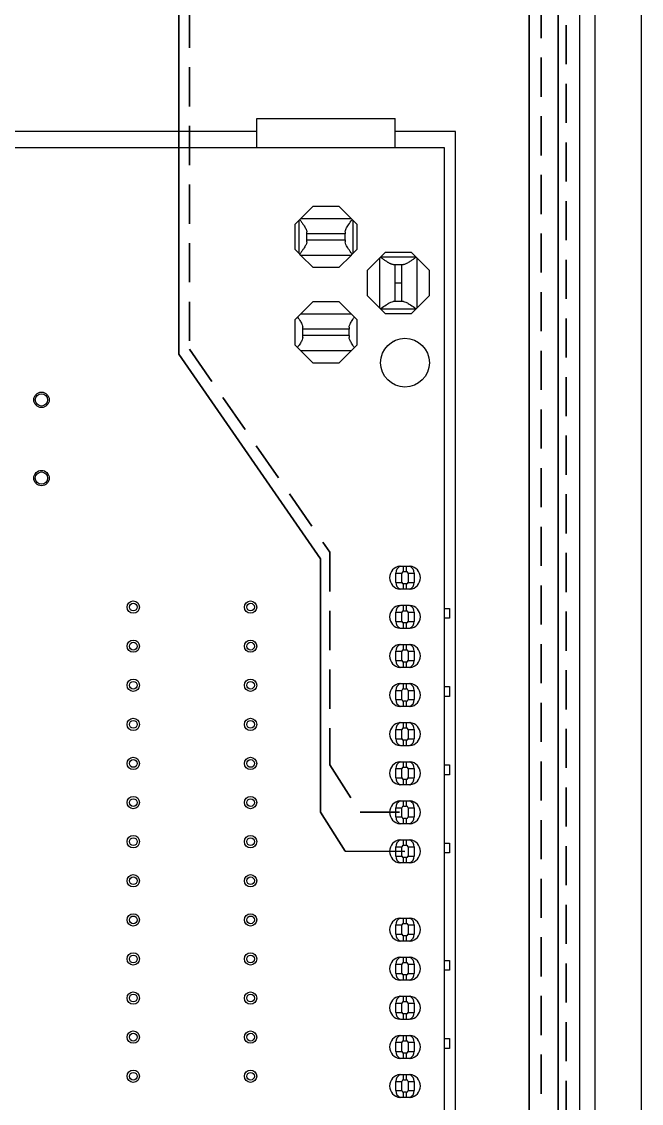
# Model space of a CAD drawing. Header units: millimetres. Extents: x 103.3 to 146.7, y 77.5 to 169.4.
# Drawn here: x 126.53 to 146.66, y 95.85 to 130.98 of the extents above; entities that cross this region are included whole.
import ezdxf

# ---------------------------------------------------------------- set-up
doc = ezdxf.new("R2010")
doc.units = ezdxf.units.MM
doc.linetypes.add('HIDDEN', pattern=[1.905, 1.27, -0.635])

msp = doc.modelspace()

# ---------------------------------------------------------------- linework, layer by layer
at = {"color": 7, "linetype": 'Continuous', "lineweight": 25}
for p, q in [((146.664, 77.519), (146.664, 157.019)), ((145.164, 79.019), (145.164, 155.519)), ((134.166, 126.889), (134.166, 127.841)), ((134.166, 127.841), (138.666, 127.841)), ((138.666, 126.889), (138.666, 127.841)), ((134.166, 127.416), (124.254, 127.416)), ((140.629, 127.416), (138.666, 127.416)), ((140.629, 92.016), (140.629, 127.416)), ((113.584, 126.889), (140.254, 126.889)), ((140.254, 126.889), (140.254, 93.869)), ((135.602, 124.591), (136.002, 124.991)), ((136.002, 124.991), (136.831, 124.991)), ((136.831, 124.991), (137.231, 124.591)), ((135.416, 124.406), (135.541, 124.531)), ((135.416, 123.577), (135.416, 124.406)), ((135.541, 124.531), (135.567, 124.556)), ((135.541, 123.452), (135.541, 124.531)), ((135.602, 124.591), (135.567, 124.556)), ((135.602, 124.591), (137.231, 124.591)), ((137.231, 124.591), (137.266, 124.556)), ((137.266, 124.556), (137.291, 124.531)), ((137.291, 124.531), (137.291, 123.452)), ((137.291, 124.531), (137.416, 124.406)), ((137.416, 124.406), (137.416, 123.577)), ((135.791, 124.091), (135.791, 124.158)), ((135.791, 123.891), (135.791, 124.091)), ((137.041, 124.091), (135.791, 124.091)), ((137.041, 124.158), (137.041, 124.091)), ((137.041, 123.891), (137.041, 124.091)), ((135.791, 123.891), (137.041, 123.891)), ((135.791, 123.825), (135.791, 123.891)), ((137.041, 123.891), (137.041, 123.825)), ((135.541, 123.452), (135.416, 123.577)), ((135.567, 123.427), (135.541, 123.452)), ((135.602, 123.391), (135.567, 123.427)), ((137.231, 123.391), (135.602, 123.391)), ((136.002, 122.991), (135.602, 123.391)), ((137.231, 123.391), (136.831, 122.991)), ((137.231, 123.391), (137.266, 123.427)), ((137.291, 123.452), (137.266, 123.427)), ((137.416, 123.577), (137.291, 123.452)), ((138.187, 123.327), (138.202, 123.341)), ((138.202, 123.341), (138.352, 123.491)), ((138.202, 123.341), (139.331, 123.341)), ((138.352, 123.491), (139.181, 123.491)), ((139.181, 123.491), (139.331, 123.341)), ((139.331, 123.341), (139.345, 123.327)), ((136.831, 122.991), (136.002, 122.991)), ((137.766, 122.906), (138.166, 123.306)), ((138.166, 123.306), (138.187, 123.327)), ((138.166, 121.677), (138.166, 123.306)), ((138.599, 123.091), (138.666, 123.091)), ((138.666, 123.091), (138.866, 123.091)), ((138.666, 122.491), (138.666, 123.091)), ((138.866, 123.091), (138.866, 122.491)), ((138.866, 123.091), (138.933, 123.091)), ((139.366, 123.306), (139.345, 123.327)), ((139.366, 123.306), (139.366, 121.677)), ((139.366, 123.306), (139.766, 122.906)), ((137.766, 122.077), (137.766, 122.906)), ((139.766, 122.906), (139.766, 122.077)), ((138.866, 122.491), (138.666, 122.491)), ((138.666, 121.891), (138.666, 122.491)), ((138.866, 122.491), (138.866, 121.891)), ((138.166, 121.677), (137.766, 122.077)), ((139.766, 122.077), (139.366, 121.677)), ((135.602, 121.491), (136.002, 121.891)), ((136.002, 121.891), (136.831, 121.891)), ((136.831, 121.891), (137.231, 121.491)), ((138.166, 121.677), (138.187, 121.656)), ((138.202, 121.641), (138.187, 121.656)), ((139.331, 121.641), (138.202, 121.641)), ((138.352, 121.491), (138.202, 121.641)), ((138.666, 121.891), (138.599, 121.891)), ((138.866, 121.891), (138.666, 121.891)), ((138.933, 121.891), (138.866, 121.891)), ((139.331, 121.641), (139.181, 121.491)), ((139.345, 121.656), (139.331, 121.641)), ((139.366, 121.677), (139.345, 121.656)), ((135.416, 121.306), (135.493, 121.382)), ((135.416, 120.477), (135.416, 121.306)), ((135.602, 121.491), (135.493, 121.382)), ((135.602, 121.491), (137.231, 121.491)), ((137.231, 121.491), (137.34, 121.382)), ((137.34, 121.382), (137.416, 121.306)), ((137.416, 121.306), (137.416, 120.477)), ((139.181, 121.491), (138.352, 121.491)), ((135.666, 120.997), (135.666, 121.058)), ((135.666, 120.786), (135.666, 120.997)), ((137.163, 120.991), (135.67, 120.991)), ((137.166, 121.058), (137.166, 120.997)), ((137.166, 120.786), (137.166, 120.997)), ((135.666, 120.725), (135.666, 120.786)), ((137.163, 120.791), (135.67, 120.791)), ((137.166, 120.786), (137.166, 120.725)), ((138.616, 120.591), (138.587, 120.591)), ((138.616, 120.608), (138.616, 120.591)), ((135.493, 120.401), (135.416, 120.477)), ((135.602, 120.291), (135.493, 120.401)), ((137.231, 120.291), (135.602, 120.291)), ((136.002, 119.891), (135.602, 120.291)), ((137.231, 120.291), (136.831, 119.891)), ((137.231, 120.291), (137.34, 120.401)), ((137.416, 120.477), (137.34, 120.401)), ((136.831, 119.891), (136.002, 119.891)), ((138.825, 113.292), (138.859, 113.294)), ((138.859, 113.294), (138.934, 113.294)), ((138.934, 113.119), (138.934, 113.294)), ((138.934, 113.294), (139.034, 113.294)), ((139.034, 113.119), (139.034, 113.294)), ((139.034, 113.294), (139.109, 113.294)), ((139.109, 113.294), (139.142, 113.292)), ((138.686, 112.769), (138.686, 113.069)), ((138.686, 113.069), (138.884, 113.069)), ((138.884, 112.769), (138.884, 113.069)), ((138.934, 113.119), (139.034, 113.119)), ((139.084, 113.069), (139.084, 112.769)), ((139.084, 113.069), (139.282, 113.069)), ((139.282, 113.069), (139.282, 112.769)), ((138.686, 112.769), (138.884, 112.769)), ((138.859, 112.544), (138.825, 112.545)), ((138.934, 112.544), (138.859, 112.544)), ((139.034, 112.719), (138.934, 112.719)), ((138.934, 112.544), (138.934, 112.719)), ((139.034, 112.544), (138.934, 112.544)), ((139.034, 112.544), (139.034, 112.719)), ((139.109, 112.544), (139.034, 112.544)), ((139.084, 112.769), (139.282, 112.769)), ((139.142, 112.545), (139.109, 112.544)), ((138.686, 111.499), (138.686, 111.799)), ((138.686, 111.799), (138.884, 111.799)), ((138.825, 112.022), (138.859, 112.024)), ((138.859, 112.024), (138.934, 112.024)), ((138.884, 111.499), (138.884, 111.799)), ((138.934, 111.849), (138.934, 112.024)), ((138.934, 112.024), (139.034, 112.024)), ((138.934, 111.849), (139.034, 111.849)), ((139.034, 111.849), (139.034, 112.024)), ((139.034, 112.024), (139.109, 112.024)), ((139.084, 111.799), (139.084, 111.499)), ((139.084, 111.799), (139.282, 111.799)), ((139.109, 112.024), (139.142, 112.022)), ((139.282, 111.799), (139.282, 111.499)), ((140.254, 111.921), (140.433, 111.921)), ((140.433, 111.921), (140.433, 111.601)), ((138.686, 111.499), (138.884, 111.499)), ((139.034, 111.449), (138.934, 111.449)), ((138.934, 111.274), (138.934, 111.449)), ((139.034, 111.274), (139.034, 111.449)), ((139.084, 111.499), (139.282, 111.499)), ((140.433, 111.601), (140.254, 111.601)), ((138.859, 111.274), (138.825, 111.275)), ((138.934, 111.274), (138.859, 111.274)), ((139.034, 111.274), (138.934, 111.274)), ((139.109, 111.274), (139.034, 111.274)), ((139.142, 111.275), (139.109, 111.274)), ((138.825, 110.752), (138.859, 110.754)), ((138.859, 110.754), (138.934, 110.754)), ((138.934, 110.579), (138.934, 110.754)), ((138.934, 110.754), (139.034, 110.754)), ((139.034, 110.579), (139.034, 110.754)), ((139.034, 110.754), (139.109, 110.754)), ((139.109, 110.754), (139.142, 110.752)), ((138.686, 110.529), (138.884, 110.529)), ((138.686, 110.229), (138.686, 110.529)), ((138.884, 110.229), (138.884, 110.529)), ((138.934, 110.579), (139.034, 110.579)), ((139.084, 110.529), (139.282, 110.529)), ((139.084, 110.529), (139.084, 110.229)), ((139.282, 110.529), (139.282, 110.229)), ((138.686, 110.229), (138.884, 110.229)), ((138.859, 110.004), (138.825, 110.005)), ((138.934, 110.004), (138.859, 110.004)), ((138.934, 110.004), (138.934, 110.179)), ((139.034, 110.179), (138.934, 110.179)), ((139.034, 110.004), (138.934, 110.004)), ((139.034, 110.004), (139.034, 110.179)), ((139.109, 110.004), (139.034, 110.004)), ((139.084, 110.229), (139.282, 110.229)), ((139.142, 110.005), (139.109, 110.004)), ((138.825, 109.482), (138.859, 109.484)), ((138.859, 109.484), (138.934, 109.484)), ((138.934, 109.309), (138.934, 109.484)), ((138.934, 109.484), (139.034, 109.484)), ((138.934, 109.309), (139.034, 109.309)), ((139.034, 109.309), (139.034, 109.484)), ((139.034, 109.484), (139.109, 109.484)), ((139.109, 109.484), (139.142, 109.482)), ((140.254, 109.381), (140.433, 109.381)), ((140.433, 109.381), (140.433, 109.061)), ((138.686, 108.959), (138.686, 109.259)), ((138.686, 109.259), (138.884, 109.259)), ((138.686, 108.959), (138.884, 108.959)), ((138.884, 108.959), (138.884, 109.259)), ((139.084, 109.259), (139.084, 108.959)), ((139.084, 109.259), (139.282, 109.259)), ((139.084, 108.959), (139.282, 108.959)), ((139.282, 109.259), (139.282, 108.959)), ((140.433, 109.061), (140.254, 109.061)), ((138.859, 108.734), (138.825, 108.735)), ((138.934, 108.734), (138.859, 108.734)), ((138.934, 108.734), (138.934, 108.909)), ((139.034, 108.909), (138.934, 108.909)), ((139.034, 108.734), (138.934, 108.734)), ((139.034, 108.734), (139.034, 108.909)), ((139.109, 108.734), (139.034, 108.734)), ((139.142, 108.735), (139.109, 108.734)), ((138.686, 107.689), (138.686, 107.989)), ((138.686, 107.989), (138.884, 107.989)), ((138.825, 108.212), (138.859, 108.214)), ((138.859, 108.214), (138.934, 108.214)), ((138.884, 107.689), (138.884, 107.989)), ((138.934, 108.039), (138.934, 108.214)), ((138.934, 108.214), (139.034, 108.214)), ((138.934, 108.039), (139.034, 108.039)), ((139.034, 108.039), (139.034, 108.214)), ((139.034, 108.214), (139.109, 108.214)), ((139.084, 107.989), (139.282, 107.989)), ((139.084, 107.989), (139.084, 107.689)), ((139.109, 108.214), (139.142, 108.212)), ((139.282, 107.989), (139.282, 107.689)), ((138.686, 107.689), (138.884, 107.689)), ((138.934, 107.464), (138.934, 107.639)), ((139.034, 107.639), (138.934, 107.639)), ((139.034, 107.464), (139.034, 107.639)), ((139.084, 107.689), (139.282, 107.689)), ((138.859, 107.464), (138.825, 107.465)), ((138.934, 107.464), (138.859, 107.464)), ((139.034, 107.464), (138.934, 107.464)), ((139.109, 107.464), (139.034, 107.464)), ((139.142, 107.465), (139.109, 107.464)), ((138.825, 106.942), (138.859, 106.944)), ((138.859, 106.944), (138.934, 106.944)), ((138.934, 106.769), (138.934, 106.944)), ((138.934, 106.944), (139.034, 106.944)), ((139.034, 106.769), (139.034, 106.944)), ((139.034, 106.944), (139.109, 106.944)), ((139.109, 106.944), (139.142, 106.942)), ((140.254, 106.841), (140.433, 106.841)), ((140.433, 106.841), (140.433, 106.521)), ((138.686, 106.419), (138.686, 106.719)), ((138.686, 106.719), (138.884, 106.719)), ((138.884, 106.419), (138.884, 106.719)), ((138.934, 106.769), (139.034, 106.769)), ((139.084, 106.719), (139.282, 106.719)), ((139.084, 106.719), (139.084, 106.419)), ((139.282, 106.719), (139.282, 106.419)), ((140.433, 106.521), (140.254, 106.521)), ((138.686, 106.419), (138.884, 106.419)), ((138.859, 106.194), (138.825, 106.195)), ((138.934, 106.194), (138.859, 106.194)), ((138.934, 106.194), (138.934, 106.369)), ((139.034, 106.369), (138.934, 106.369)), ((139.034, 106.194), (138.934, 106.194)), ((139.034, 106.194), (139.034, 106.369)), ((139.109, 106.194), (139.034, 106.194)), ((139.084, 106.419), (139.282, 106.419)), ((139.142, 106.195), (139.109, 106.194)), ((138.686, 105.449), (138.884, 105.449)), ((138.686, 105.149), (138.686, 105.449)), ((138.825, 105.672), (138.859, 105.674)), ((138.859, 105.674), (138.934, 105.674)), ((138.884, 105.149), (138.884, 105.449)), ((138.934, 105.499), (138.934, 105.674)), ((138.934, 105.674), (139.034, 105.674)), ((138.934, 105.499), (139.034, 105.499)), ((139.034, 105.499), (139.034, 105.674)), ((139.034, 105.674), (139.109, 105.674)), ((139.084, 105.449), (139.084, 105.149)), ((139.084, 105.449), (139.282, 105.449)), ((139.109, 105.674), (139.142, 105.672)), ((139.282, 105.449), (139.282, 105.149)), ((138.686, 105.149), (138.884, 105.149)), ((139.034, 105.099), (138.934, 105.099)), ((138.934, 104.924), (138.934, 105.099)), ((139.034, 104.924), (139.034, 105.099)), ((139.084, 105.149), (139.282, 105.149)), ((138.859, 104.924), (138.825, 104.925)), ((138.934, 104.924), (138.859, 104.924)), ((139.034, 104.924), (138.934, 104.924)), ((139.109, 104.924), (139.034, 104.924)), ((139.142, 104.925), (139.109, 104.924)), ((138.825, 104.402), (138.859, 104.404)), ((138.859, 104.404), (138.934, 104.404)), ((138.934, 104.229), (138.934, 104.404)), ((138.934, 104.404), (139.034, 104.404)), ((139.034, 104.229), (139.034, 104.404)), ((139.034, 104.404), (139.109, 104.404)), ((139.109, 104.404), (139.142, 104.402)), ((138.686, 103.879), (138.686, 104.179)), ((138.686, 104.179), (138.884, 104.179)), ((138.884, 103.879), (138.884, 104.179)), ((138.934, 104.229), (139.034, 104.229)), ((139.084, 104.179), (139.084, 103.879)), ((139.084, 104.179), (139.282, 104.179)), ((139.282, 104.179), (139.282, 103.879)), ((140.254, 104.301), (140.433, 104.301)), ((140.433, 104.301), (140.433, 103.981)), ((138.686, 103.879), (138.884, 103.879)), ((138.859, 103.654), (138.825, 103.655)), ((139.034, 103.829), (138.934, 103.829)), ((138.934, 103.654), (138.934, 103.829)), ((139.034, 103.654), (139.034, 103.829)), ((139.084, 103.879), (139.282, 103.879)), ((139.142, 103.655), (139.109, 103.654)), ((140.433, 103.981), (140.254, 103.981)), ((138.934, 103.654), (138.859, 103.654)), ((139.034, 103.654), (138.934, 103.654)), ((139.109, 103.654), (139.034, 103.654)), ((138.686, 101.339), (138.686, 101.639)), ((138.686, 101.639), (138.884, 101.639)), ((138.825, 101.862), (138.859, 101.864)), ((138.859, 101.864), (138.934, 101.864)), ((138.884, 101.339), (138.884, 101.639)), ((138.934, 101.689), (138.934, 101.864)), ((138.934, 101.864), (139.034, 101.864)), ((138.934, 101.689), (139.034, 101.689)), ((139.034, 101.689), (139.034, 101.864)), ((139.034, 101.864), (139.109, 101.864)), ((139.084, 101.639), (139.084, 101.339)), ((139.084, 101.639), (139.282, 101.639)), ((139.109, 101.864), (139.142, 101.862)), ((139.282, 101.639), (139.282, 101.339)), ((138.686, 101.339), (138.884, 101.339)), ((139.034, 101.289), (138.934, 101.289)), ((138.934, 101.114), (138.934, 101.289)), ((139.034, 101.114), (139.034, 101.289)), ((139.084, 101.339), (139.282, 101.339)), ((138.859, 101.114), (138.825, 101.115)), ((138.934, 101.114), (138.859, 101.114)), ((139.034, 101.114), (138.934, 101.114)), ((139.109, 101.114), (139.034, 101.114)), ((139.142, 101.115), (139.109, 101.114)), ((138.825, 100.592), (138.859, 100.594)), ((138.859, 100.594), (138.934, 100.594)), ((138.934, 100.419), (138.934, 100.594)), ((138.934, 100.594), (139.034, 100.594)), ((139.034, 100.419), (139.034, 100.594)), ((139.034, 100.594), (139.109, 100.594)), ((139.109, 100.594), (139.142, 100.592)), ((138.686, 100.069), (138.686, 100.369)), ((138.686, 100.369), (138.884, 100.369)), ((138.884, 100.069), (138.884, 100.369)), ((138.934, 100.419), (139.034, 100.419)), ((139.084, 100.369), (139.084, 100.069)), ((139.084, 100.369), (139.282, 100.369)), ((139.282, 100.369), (139.282, 100.069)), ((140.254, 100.491), (140.429, 100.491)), ((140.429, 100.171), (140.254, 100.171)), ((140.429, 100.491), (140.429, 100.171)), ((138.686, 100.069), (138.884, 100.069)), ((138.859, 99.844), (138.825, 99.845)), ((138.934, 99.844), (138.859, 99.844)), ((138.934, 99.844), (138.934, 100.019)), ((139.034, 100.019), (138.934, 100.019)), ((139.034, 99.844), (138.934, 99.844)), ((139.034, 99.844), (139.034, 100.019)), ((139.109, 99.844), (139.034, 99.844)), ((139.084, 100.069), (139.282, 100.069)), ((139.142, 99.845), (139.109, 99.844)), ((138.686, 99.099), (138.884, 99.099)), ((138.686, 98.799), (138.686, 99.099)), ((138.825, 99.322), (138.859, 99.324)), ((138.859, 99.324), (138.934, 99.324)), ((138.884, 98.799), (138.884, 99.099)), ((138.934, 99.149), (138.934, 99.324)), ((138.934, 99.324), (139.034, 99.324)), ((138.934, 99.149), (139.034, 99.149)), ((139.034, 99.149), (139.034, 99.324)), ((139.034, 99.324), (139.109, 99.324)), ((139.084, 99.099), (139.084, 98.799)), ((139.084, 99.099), (139.282, 99.099)), ((139.109, 99.324), (139.142, 99.322)), ((139.282, 99.099), (139.282, 98.799)), ((138.686, 98.799), (138.884, 98.799)), ((139.034, 98.749), (138.934, 98.749)), ((138.934, 98.574), (138.934, 98.749)), ((139.034, 98.574), (139.034, 98.749)), ((139.084, 98.799), (139.282, 98.799)), ((138.859, 98.574), (138.825, 98.575)), ((138.934, 98.574), (138.859, 98.574)), ((139.034, 98.574), (138.934, 98.574)), ((139.109, 98.574), (139.034, 98.574)), ((139.142, 98.575), (139.109, 98.574)), ((138.825, 98.052), (138.859, 98.054)), ((138.859, 98.054), (138.934, 98.054)), ((138.934, 97.879), (138.934, 98.054)), ((138.934, 98.054), (139.034, 98.054)), ((139.034, 97.879), (139.034, 98.054)), ((139.034, 98.054), (139.109, 98.054)), ((139.109, 98.054), (139.142, 98.052)), ((138.686, 97.829), (138.884, 97.829)), ((138.686, 97.529), (138.686, 97.829)), ((138.884, 97.529), (138.884, 97.829)), ((138.934, 97.879), (139.034, 97.879)), ((139.084, 97.829), (139.282, 97.829)), ((139.084, 97.829), (139.084, 97.529)), ((139.282, 97.829), (139.282, 97.529)), ((140.254, 97.951), (140.429, 97.951)), ((140.429, 97.951), (140.429, 97.631)), ((138.686, 97.529), (138.884, 97.529)), ((138.934, 97.304), (138.934, 97.479)), ((139.034, 97.479), (138.934, 97.479)), ((139.034, 97.304), (139.034, 97.479)), ((139.084, 97.529), (139.282, 97.529)), ((140.429, 97.631), (140.254, 97.631)), ((138.859, 97.304), (138.825, 97.305)), ((138.934, 97.304), (138.859, 97.304)), ((139.034, 97.304), (138.934, 97.304)), ((139.109, 97.304), (139.034, 97.304)), ((139.142, 97.305), (139.109, 97.304)), ((138.825, 96.782), (138.859, 96.784)), ((138.859, 96.784), (138.934, 96.784)), ((138.934, 96.609), (138.934, 96.784)), ((138.934, 96.784), (139.034, 96.784)), ((139.034, 96.609), (139.034, 96.784)), ((139.034, 96.784), (139.109, 96.784)), ((139.109, 96.784), (139.142, 96.782)), ((138.686, 96.259), (138.686, 96.559)), ((138.686, 96.559), (138.884, 96.559)), ((138.884, 96.259), (138.884, 96.559)), ((138.934, 96.609), (139.034, 96.609)), ((139.084, 96.559), (139.084, 96.259)), ((139.084, 96.559), (139.282, 96.559)), ((139.282, 96.559), (139.282, 96.259)), ((138.686, 96.259), (138.884, 96.259)), ((138.859, 96.034), (138.825, 96.035)), ((138.934, 96.034), (138.859, 96.034)), ((138.934, 96.034), (138.934, 96.209)), ((139.034, 96.209), (138.934, 96.209)), ((139.034, 96.034), (138.934, 96.034)), ((139.034, 96.034), (139.034, 96.209)), ((139.109, 96.034), (139.034, 96.034)), ((139.084, 96.259), (139.282, 96.259)), ((139.142, 96.035), (139.109, 96.034))]:
    msp.add_line(p, q, dxfattribs=at)
at = {"color": 1, "linetype": 'Continuous', "lineweight": 25}
msp.add_line((144.664, 83.269), (144.664, 151.269), dxfattribs=at)
at = {"color": 190, "linetype": 'HIDDEN', "lineweight": 35}
msp.add_line((144.218, 85.784), (144.218, 147.591), dxfattribs=at)
at = {"color": 190, "linetype": 'Continuous', "lineweight": 35}
msp.add_line((143.96, 86), (143.96, 147.179), dxfattribs=at)
at = {"color": 96, "linetype": 'Continuous', "lineweight": 35}
msp.add_line((143.013, 86.863), (143.013, 146.528), dxfattribs=at)
at = {"color": 96, "linetype": 'HIDDEN', "lineweight": 35}
msp.add_line((143.411, 86.634), (143.411, 146.846), dxfattribs=at)
at = {"color": 32, "linetype": 'HIDDEN', "lineweight": 35}
for p, q in [((131.984, 139.025), (131.984, 120.341)), ((131.984, 120.341), (136.547, 113.745)), ((136.547, 113.745), (136.547, 106.847)), ((136.547, 106.847), (137.53, 105.299)), ((137.53, 105.299), (138.984, 105.299))]:
    msp.add_line(p, q, dxfattribs=at)
at = {"color": 32, "linetype": 'Continuous', "lineweight": 35}
for p, q in [((131.634, 138.699), (131.634, 120.178)), ((131.634, 120.178), (136.234, 113.529)), ((136.234, 113.529), (136.234, 105.299)), ((136.234, 105.299), (137.038, 104.033)), ((137.038, 104.033), (138.984, 104.029))]:
    msp.add_line(p, q, dxfattribs=at)
at = {"color": 7, "linetype": 'Continuous', "lineweight": 25}
for centre, radius in [((138.984, 119.904), 0.794), ((127.173, 118.697), 0.25), ((127.173, 118.697), 0.2), ((127.173, 116.157), 0.25), ((127.173, 116.157), 0.2), ((130.157, 111.966), 0.2), ((130.157, 111.966), 0.125), ((133.967, 111.966), 0.2), ((133.967, 111.966), 0.125), ((130.157, 110.696), 0.2), ((130.157, 110.696), 0.125), ((133.967, 110.696), 0.2), ((133.967, 110.696), 0.125), ((130.157, 109.426), 0.2), ((130.157, 109.426), 0.125), ((133.967, 109.426), 0.2), ((133.967, 109.426), 0.125), ((130.157, 108.156), 0.2), ((130.157, 108.156), 0.125), ((133.967, 108.156), 0.2), ((133.967, 108.156), 0.125), ((130.157, 106.886), 0.2), ((130.157, 106.886), 0.125), ((133.967, 106.886), 0.2), ((133.967, 106.886), 0.125), ((130.157, 105.616), 0.2), ((133.967, 105.616), 0.2), ((130.157, 105.616), 0.125), ((133.967, 105.616), 0.125), ((130.157, 104.346), 0.2), ((130.157, 104.346), 0.125), ((133.967, 104.346), 0.2), ((133.967, 104.346), 0.125), ((130.157, 103.076), 0.2), ((130.157, 103.076), 0.125), ((133.967, 103.076), 0.2), ((133.967, 103.076), 0.125), ((130.157, 101.806), 0.2), ((130.157, 101.806), 0.125), ((133.967, 101.806), 0.2), ((133.967, 101.806), 0.125), ((130.157, 100.536), 0.2), ((130.157, 100.536), 0.125), ((133.967, 100.536), 0.2), ((133.967, 100.536), 0.125), ((130.157, 99.266), 0.2), ((133.967, 99.266), 0.2), ((130.157, 99.266), 0.125), ((133.967, 99.266), 0.125), ((130.157, 97.996), 0.2), ((130.157, 97.996), 0.125), ((133.967, 97.996), 0.2), ((133.967, 97.996), 0.125), ((130.157, 96.726), 0.2), ((130.157, 96.726), 0.125), ((133.967, 96.726), 0.2), ((133.967, 96.726), 0.125)]:
    msp.add_circle(centre, radius, dxfattribs=at)
for centre, radius, start, end in [((138.859, 112.919), 0.375, 95.1195, 264.8805), ((138.934, 113.069), 0.248, 115.8864, 180), ((139.034, 113.069), 0.248, 0, 64.1136), ((139.109, 112.919), 0.375, 275.1195, 84.8805), ((138.934, 113.069), 0.05, 90, 180), ((139.034, 113.069), 0.05, 0, 90), ((138.934, 112.769), 0.248, 180, 244.1136), ((138.934, 112.769), 0.05, 180, 270), ((139.034, 112.769), 0.05, 270, 0), ((139.034, 112.769), 0.248, 295.8864, 0), ((138.859, 111.649), 0.375, 95.1195, 264.8805), ((138.934, 111.799), 0.248, 115.8864, 180), ((138.934, 111.799), 0.05, 90, 180), ((139.034, 111.799), 0.05, 0, 90), ((139.034, 111.799), 0.248, 0, 64.1136), ((139.109, 111.649), 0.375, 275.1195, 84.8805), ((138.934, 111.499), 0.248, 180, 244.1136), ((138.934, 111.499), 0.05, 180, 270), ((139.034, 111.499), 0.05, 270, 0), ((139.034, 111.499), 0.248, 295.8864, 0), ((138.859, 110.379), 0.375, 95.1195, 264.8805), ((138.934, 110.529), 0.248, 115.8864, 180), ((139.034, 110.529), 0.248, 0, 64.1136), ((139.109, 110.379), 0.375, 275.1195, 84.8805), ((138.934, 110.529), 0.05, 90, 180), ((139.034, 110.529), 0.05, 0, 90), ((138.934, 110.229), 0.248, 180, 244.1136), ((138.934, 110.229), 0.05, 180, 270), ((139.034, 110.229), 0.05, 270, 0), ((139.034, 110.229), 0.248, 295.8864, 0), ((138.859, 109.109), 0.375, 95.1195, 264.8805), ((138.934, 109.259), 0.248, 115.8864, 180), ((138.934, 109.259), 0.05, 90, 180), ((139.034, 109.259), 0.05, 0, 90), ((139.034, 109.259), 0.248, 0, 64.1136), ((139.109, 109.109), 0.375, 275.1195, 84.8805), ((138.934, 108.959), 0.248, 180, 244.1136), ((138.934, 108.959), 0.05, 180, 270), ((139.034, 108.959), 0.05, 270, 0), ((139.034, 108.959), 0.248, 295.8864, 0), ((138.859, 107.839), 0.375, 95.1195, 264.8805), ((138.934, 107.989), 0.248, 115.8864, 180), ((138.934, 107.989), 0.05, 90, 180), ((139.034, 107.989), 0.05, 0, 90), ((139.034, 107.989), 0.248, 0, 64.1136), ((139.109, 107.839), 0.375, 275.1195, 84.8805), ((138.934, 107.689), 0.248, 180, 244.1136), ((138.934, 107.689), 0.05, 180, 270), ((139.034, 107.689), 0.05, 270, 0), ((139.034, 107.689), 0.248, 295.8864, 0), ((138.859, 106.569), 0.375, 95.1195, 264.8805), ((138.934, 106.719), 0.248, 115.8864, 180), ((139.034, 106.719), 0.248, 0, 64.1136), ((139.109, 106.569), 0.375, 275.1195, 84.8805), ((138.934, 106.719), 0.05, 90, 180), ((139.034, 106.719), 0.05, 0, 90), ((138.934, 106.419), 0.248, 180, 244.1136), ((138.934, 106.419), 0.05, 180, 270), ((139.034, 106.419), 0.05, 270, 0), ((139.034, 106.419), 0.248, 295.8864, 0), ((138.859, 105.299), 0.375, 95.1195, 264.8805), ((138.934, 105.449), 0.248, 115.8864, 180), ((138.934, 105.449), 0.05, 90, 180), ((139.034, 105.449), 0.05, 0, 90), ((139.034, 105.449), 0.248, 0, 64.1136), ((139.109, 105.299), 0.375, 275.1195, 84.8805), ((138.934, 105.149), 0.248, 180, 244.1136), ((138.934, 105.149), 0.05, 180, 270), ((139.034, 105.149), 0.05, 270, 0), ((139.034, 105.149), 0.248, 295.8864, 0), ((138.859, 104.029), 0.375, 95.1195, 264.8805), ((138.934, 104.179), 0.248, 115.8864, 180), ((139.034, 104.179), 0.248, 0, 64.1136), ((139.109, 104.029), 0.375, 275.1195, 84.8805), ((138.934, 104.179), 0.05, 90, 180), ((139.034, 104.179), 0.05, 0, 90), ((138.934, 103.879), 0.248, 180, 244.1136), ((138.934, 103.879), 0.05, 180, 270), ((139.034, 103.879), 0.05, 270, 0), ((139.034, 103.879), 0.248, 295.8864, 0), ((138.859, 101.489), 0.375, 95.1195, 264.8805), ((138.934, 101.639), 0.248, 115.8864, 180), ((138.934, 101.639), 0.05, 90, 180), ((139.034, 101.639), 0.05, 0, 90), ((139.034, 101.639), 0.248, 0, 64.1136), ((139.109, 101.489), 0.375, 275.1195, 84.8805), ((138.934, 101.339), 0.248, 180, 244.1136), ((138.934, 101.339), 0.05, 180, 270), ((139.034, 101.339), 0.05, 270, 0), ((139.034, 101.339), 0.248, 295.8864, 0), ((138.859, 100.219), 0.375, 95.1195, 264.8805), ((138.934, 100.369), 0.248, 115.8864, 180), ((139.034, 100.369), 0.248, 0, 64.1136), ((139.109, 100.219), 0.375, 275.1195, 84.8805), ((138.934, 100.369), 0.05, 90, 180), ((139.034, 100.369), 0.05, 0, 90), ((138.934, 100.069), 0.248, 180, 244.1136), ((138.934, 100.069), 0.05, 180, 270), ((139.034, 100.069), 0.05, 270, 0), ((139.034, 100.069), 0.248, 295.8864, 0), ((138.859, 98.949), 0.375, 95.1195, 264.8805), ((138.934, 99.099), 0.248, 115.8864, 180), ((138.934, 99.099), 0.05, 90, 180), ((139.034, 99.099), 0.05, 0, 90), ((139.034, 99.099), 0.248, 0, 64.1136), ((139.109, 98.949), 0.375, 275.1195, 84.8805), ((138.934, 98.799), 0.248, 180, 244.1136), ((138.934, 98.799), 0.05, 180, 270), ((139.034, 98.799), 0.05, 270, 0), ((139.034, 98.799), 0.248, 295.8864, 0), ((138.859, 97.679), 0.375, 95.1195, 264.8805), ((138.934, 97.829), 0.248, 115.8864, 180), ((139.034, 97.829), 0.248, 0, 64.1136), ((139.109, 97.679), 0.375, 275.1195, 84.8805), ((138.934, 97.829), 0.05, 90, 180), ((139.034, 97.829), 0.05, 0, 90), ((138.934, 97.529), 0.248, 180, 244.1136), ((138.934, 97.529), 0.05, 180, 270), ((139.034, 97.529), 0.05, 270, 0), ((139.034, 97.529), 0.248, 295.8864, 0), ((138.859, 96.409), 0.375, 95.1195, 264.8805), ((138.934, 96.559), 0.248, 115.8864, 180), ((139.034, 96.559), 0.248, 0, 64.1136), ((139.109, 96.409), 0.375, 275.1195, 84.8805), ((138.934, 96.559), 0.05, 90, 180), ((139.034, 96.559), 0.05, 0, 90), ((138.934, 96.259), 0.248, 180, 244.1136), ((138.934, 96.259), 0.05, 180, 270), ((139.034, 96.259), 0.05, 270, 0), ((139.034, 96.259), 0.248, 295.8864, 0)]:
    msp.add_arc(centre, radius, start, end, dxfattribs=at)
for points, knots in [([(135.567, 124.556), (135.576, 124.542), (135.606, 124.5), (135.655, 124.429), (135.705, 124.353), (135.744, 124.288), (135.77, 124.237), (135.788, 124.193), (135.79, 124.17), (135.791, 124.158)], [0, 0, 0, 0, 0.091151, 0.285497, 0.484854, 0.622906, 0.76434, 0.880035, 1, 1, 1, 1]), ([(137.041, 124.158), (137.046, 124.183), (137.057, 124.236), (137.13, 124.359), (137.206, 124.471), (137.257, 124.542), (137.266, 124.556)], [0, 0, 0, 0, 0.235313, 0.514834, 0.908546, 1, 1, 1, 1]), ([(135.791, 123.825), (135.79, 123.813), (135.788, 123.791), (135.771, 123.747), (135.745, 123.696), (135.706, 123.631), (135.656, 123.555), (135.606, 123.484), (135.576, 123.441), (135.567, 123.427)], [0, 0, 0, 0, 0.115416, 0.235662, 0.37349, 0.515148, 0.709257, 0.90885, 1, 1, 1, 1]), ([(137.266, 123.427), (137.257, 123.441), (137.206, 123.512), (137.13, 123.624), (137.057, 123.747), (137.046, 123.8), (137.041, 123.825)], [0, 0, 0, 0, 0.091454, 0.485166, 0.764687, 1, 1, 1, 1]), ([(138.599, 123.091), (138.594, 123.092), (138.583, 123.092), (138.565, 123.097), (138.545, 123.103), (138.522, 123.113), (138.498, 123.124), (138.471, 123.139), (138.442, 123.155), (138.41, 123.175), (138.372, 123.199), (138.33, 123.227), (138.287, 123.257), (138.248, 123.284), (138.215, 123.307), (138.197, 123.32), (138.187, 123.327)], [0, 0, 0, 0, 0.055581, 0.111794, 0.169761, 0.228229, 0.294693, 0.361673, 0.430039, 0.498792, 0.592402, 0.686725, 0.783035, 0.879935, 0.939905, 1, 1, 1, 1]), ([(139.345, 123.327), (139.336, 123.32), (139.318, 123.307), (139.271, 123.274), (139.204, 123.228), (139.128, 123.178), (139.063, 123.139), (139.012, 123.113), (138.968, 123.095), (138.945, 123.093), (138.933, 123.091)], [0, 0, 0, 0, 0.0600199, 0.1201641, 0.3083059, 0.5012993, 0.6349443, 0.7718634, 0.8838647, 1, 1, 1, 1]), ([(138.187, 121.656), (138.206, 121.669), (138.282, 121.723), (138.399, 121.803), (138.522, 121.876), (138.575, 121.887), (138.599, 121.891)], [0, 0, 0, 0, 0.120523, 0.501638, 0.772216, 1, 1, 1, 1]), ([(138.933, 121.891), (138.958, 121.887), (139.011, 121.876), (139.134, 121.803), (139.251, 121.723), (139.327, 121.669), (139.345, 121.656)], [0, 0, 0, 0, 0.227784, 0.498362, 0.879477, 1, 1, 1, 1]), ([(135.493, 121.382), (135.525, 121.336), (135.584, 121.249), (135.651, 121.136), (135.662, 121.083), (135.666, 121.058)], [0, 0, 0, 0, 0.382826, 0.71791, 1, 1, 1, 1]), ([(137.166, 121.058), (137.168, 121.07), (137.17, 121.092), (137.187, 121.136), (137.213, 121.187), (137.249, 121.247), (137.291, 121.312), (137.324, 121.359), (137.34, 121.382)], [0, 0, 0, 0, 0.138363, 0.282516, 0.447746, 0.617568, 0.806968, 1, 1, 1, 1]), ([(135.67, 120.991), (135.669, 120.992), (135.667, 120.992), (135.667, 120.995), (135.666, 120.997)], [0, 0, 0, 0, 0.497956, 1, 1, 1, 1]), ([(137.166, 120.997), (137.166, 120.996), (137.166, 120.992), (137.164, 120.992), (137.163, 120.991)], [0, 0, 0, 0, 0.4979562, 1, 1, 1, 1]), ([(135.666, 120.725), (135.662, 120.7), (135.651, 120.647), (135.584, 120.534), (135.525, 120.447), (135.493, 120.401)], [0, 0, 0, 0, 0.28209, 0.617174, 1, 1, 1, 1]), ([(135.666, 120.786), (135.667, 120.787), (135.667, 120.791), (135.669, 120.791), (135.67, 120.791)], [0, 0, 0, 0, 0.497956, 1, 1, 1, 1]), ([(137.163, 120.791), (137.164, 120.791), (137.166, 120.791), (137.166, 120.787), (137.166, 120.786)], [0, 0, 0, 0, 0.497956, 1, 1, 1, 1]), ([(137.34, 120.401), (137.324, 120.424), (137.292, 120.47), (137.249, 120.535), (137.214, 120.595), (137.188, 120.646), (137.17, 120.69), (137.168, 120.713), (137.166, 120.725)], [0, 0, 0, 0, 0.18954, 0.382435, 0.547934, 0.717487, 0.856184, 1, 1, 1, 1])]:
    msp.add_open_spline(points, degree=3, knots=knots, dxfattribs=at)

doc.saveas('drawing.dxf')
